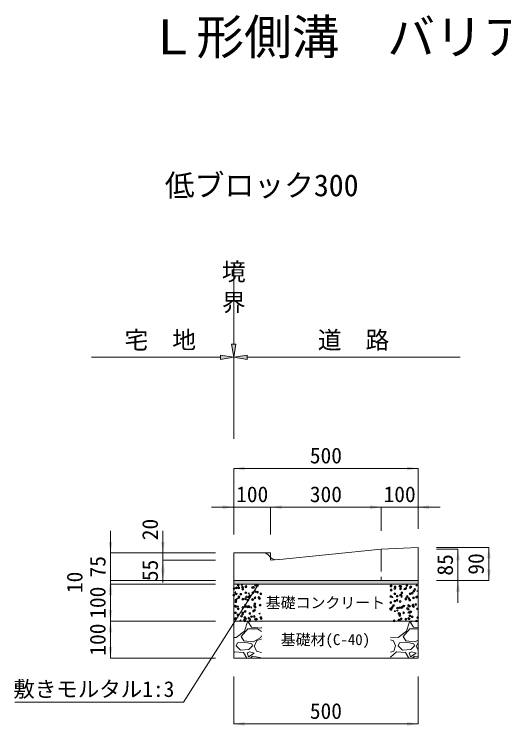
# Model space of a CAD drawing. Units: millimetres at full size; some dimension numbers follow another scale. Extents: x -3213 to 7287, y 2125 to 9550.
# Drawn here: x 2216 to 3544, y 3910 to 5839 of the extents above; entities that cross this region are included whole.
import ezdxf
from ezdxf.enums import TextEntityAlignment as Align

# ---------------------------------------------------------------- set-up
doc = ezdxf.new("R2010")
doc.units = ezdxf.units.MM
doc.header["$LTSCALE"] = 10
doc.header["$PDMODE"] = 32
doc.header["$PDSIZE"] = 5
doc.linetypes.add('DASHED', pattern=[7.5, 6, -1.5])
doc.layers.add('ハッチング_モルタル', color=30, linetype='Continuous')
doc.layers.add('文字', color=41, linetype='Continuous')
for name, color, linetype, lineweight in [('ハッチング_基礎', 150, 'Continuous', 5), ('図枠', 7, 'Continuous', 5), ('寸法線', 7, 'Continuous', 13), ('引出線', 4, 'Continuous', 13), ('本体', 2, 'Continuous', 13), ('舗装・基礎', 3, 'Continuous', 13), ('補助線', 8, 'DASHED', 13)]:
    doc.layers.add(name, color=color, linetype=linetype, lineweight=lineweight)
doc.styles.add('ＭＳ ゴシック', font='')
doc.styles.get('ＭＳ ゴシック').set_extended_font_data('MS Gothic')

# ---------------------------------------------------------------- blocks, each defined once
blk = doc.blocks.new('filled_arrow')
at = {"color": 0, "linetype": 'Continuous', "lineweight": -2}
blk.add_solid([(7.5, 1.25), (0, 0), (7.5, -1.25)], dxfattribs=at)

msp = doc.modelspace()

# ---------------------------------------------------------------- hatches: boundary and pattern name
at = {"layer": 'ハッチング_モルタル'}
msp.add_hatch(color=256, dxfattribs=at).paths.add_polyline_path([(3311.87, 4293.32), (3311.87, 4303.32), (2811.87, 4303.32), (2811.87, 4293.32)])
at = {"layer": '寸法線'}
for points in [[(2805.87, 4944.51), (2817.87, 4944.51), (2811.87, 4908.51)], [(2775.87, 4914.51), (2775.87, 4902.51), (2811.87, 4908.51)], [(2847.87, 4914.51), (2847.87, 4902.51), (2811.87, 4908.51)]]:
    msp.add_hatch(color=256, dxfattribs=at).paths.add_polyline_path(points)

# ---------------------------------------------------------------- linework, layer by layer
at = {"layer": 'ハッチング_基礎'}
for p, q in [((2831.56, 4291.46), (2834.09, 4289.76)), ((2831.57, 4291.47), (2835.13, 4292.83)), ((2834.09, 4289.76), (2835.12, 4292.83)), ((3269.79, 4292.62), (3270.38, 4293.32)), ((3269.79, 4292.62), (3272.83, 4292.35)), ((3272.81, 4292.35), (3272.63, 4293.32)), ((3276.23, 4281.56), (3280.19, 4285.69)), ((3280.74, 4280.86), (3280.18, 4285.68)), ((3306.23, 4289.43), (3308.68, 4292.35)), ((3306.23, 4289.43), (3309.26, 4289.16)), ((3309.24, 4289.16), (3308.66, 4292.34)), ((2814.46, 4270.39), (2816.91, 4273.31)), ((2814.46, 4270.39), (2817.5, 4270.12)), ((2817.48, 4270.12), (2816.89, 4273.3)), ((2850.9, 4267.2), (2853.35, 4270.12)), ((2850.9, 4267.2), (2853.93, 4266.93)), ((2853.91, 4266.93), (2853.33, 4270.12)), ((2861.89, 4271.02), (2865.45, 4272.38)), ((2861.89, 4271.01), (2864.41, 4269.3)), ((2864.41, 4269.3), (2865.44, 4272.37)), ((3236.87, 4279.98), (3238.85, 4280.74)), ((3236.87, 4278.3), (3237.82, 4277.66)), ((3237.82, 4277.66), (3238.85, 4280.73)), ((3276.23, 4281.57), (3280.75, 4280.87)), ((3308.3, 4275.31), (3311.86, 4276.67)), ((3308.3, 4275.3), (3310.82, 4273.59)), ((3310.82, 4273.59), (3311.85, 4276.66)), ((2819.2, 4254.62), (2821.73, 4252.92)), ((2819.21, 4254.63), (2822.76, 4256)), ((2821.73, 4252.92), (2822.76, 4255.99)), ((2843.32, 4258.27), (2847.84, 4257.57)), ((2843.33, 4258.27), (2847.28, 4262.39)), ((2847.84, 4257.57), (2847.28, 4262.39)), ((3240.4, 4257.59), (3242.85, 4260.51)), ((3240.4, 4257.59), (3243.44, 4257.33)), ((3243.42, 4257.32), (3242.83, 4260.51)), ((3265.61, 4258.91), (3268.14, 4257.21)), ((3265.62, 4258.92), (3269.17, 4260.29)), ((3268.14, 4257.21), (3269.17, 4260.28)), ((3276.84, 4254.41), (3279.29, 4257.33)), ((3276.84, 4254.41), (3279.88, 4254.14)), ((3279.86, 4254.14), (3279.27, 4257.32)), ((2821.51, 4232.18), (2823.96, 4235.1)), ((2821.51, 4232.18), (2824.55, 4231.91)), ((2824.53, 4231.91), (2823.94, 4235.09)), ((2849.53, 4234.18), (2853.09, 4235.54)), ((2849.53, 4234.17), (2852.05, 4232.46)), ((2852.05, 4232.46), (2853.08, 4235.53)), ((2857.95, 4228.99), (2860.4, 4231.91)), ((2857.95, 4228.99), (2860.98, 4228.72)), ((2860.96, 4228.72), (2860.38, 4231.9)), ((3282.97, 4223.67), (3286.92, 4227.79)), ((3287.48, 4222.97), (3286.92, 4227.79)), ((3295.94, 4238.47), (3299.5, 4239.83)), ((3295.94, 4238.46), (3298.46, 4236.75)), ((3298.46, 4236.75), (3299.49, 4239.82)), ((2879.85, 4213.73), (2883.41, 4215.09)), ((2879.85, 4213.72), (2882.38, 4212.01)), ((2882.38, 4212.01), (2883.41, 4215.08)), ((3247.45, 4219.38), (3249.9, 4222.3)), ((3247.45, 4219.38), (3250.49, 4219.12)), ((3250.47, 4219.11), (3249.88, 4222.3)), ((3253.25, 4222.07), (3255.78, 4220.37)), ((3253.26, 4222.08), (3256.81, 4223.45)), ((3255.78, 4220.37), (3256.81, 4223.44)), ((3282.96, 4223.67), (3287.48, 4222.97)), ((3283.89, 4216.2), (3286.34, 4219.11)), ((3283.89, 4216.2), (3286.92, 4215.93)), ((3286.9, 4215.93), (3286.32, 4219.11)), ((2828.56, 4193.97), (2831.01, 4196.88)), ((2828.56, 4193.97), (2831.59, 4193.7)), ((2831.58, 4193.7), (2830.99, 4196.88)), ((2837.17, 4197.34), (2840.73, 4198.71)), ((2837.17, 4197.33), (2839.69, 4195.63)), ((2839.69, 4195.63), (2840.72, 4198.7)), ((2840.92, 4166.06), (2849.05, 4191.46)), ((2849.05, 4191.46), (2847.91, 4193.32)), ((2850.06, 4200.37), (2854.02, 4204.5)), ((2850.06, 4200.38), (2854.58, 4199.68)), ((2855.99, 4193.32), (2852.1, 4189.43)), ((2852.1, 4189.43), (2860.23, 4177.23)), ((2854.58, 4199.67), (2854.01, 4204.5)), ((2867.13, 4193.32), (2867.44, 4193.7)), ((2867.49, 4193.32), (2867.42, 4193.69)), ((2886.87, 4192.78), (2886.25, 4193.32)), ((3280.52, 4166.06), (3288.65, 4191.46)), ((3283.58, 4201.63), (3287.14, 4203)), ((3283.58, 4201.62), (3286.1, 4199.92)), ((3286.1, 4199.92), (3287.13, 4202.99)), ((3288.65, 4191.46), (3287.51, 4193.32)), ((3295.59, 4193.32), (3291.7, 4189.43)), ((3291.7, 4189.43), (3299.83, 4177.23)), ((2831.78, 4151.83), (2850.07, 4172.15)), ((2850.07, 4172.15), (2876.48, 4172.15)), ((2860.23, 4177.23), (2885.63, 4174.19)), ((2876.48, 4172.15), (2886.87, 4164.96)), ((2885.63, 4174.19), (2886.87, 4176.43)), ((3271.38, 4151.83), (3289.67, 4172.15)), ((3289.67, 4172.15), (3311.87, 4172.15)), ((3299.83, 4177.23), (3311.87, 4175.79)), ((2811.87, 4149.1), (2818.57, 4148.79)), ((2818.57, 4148.79), (2840.92, 4166.06)), ((2838.89, 4139.64), (2831.78, 4151.83)), ((2885.63, 4148.79), (2864.29, 4137.61)), ((2886.87, 4153.15), (2885.63, 4148.79)), ((3236.87, 4149.8), (3258.17, 4148.79)), ((3258.17, 4148.79), (3280.52, 4166.06)), ((3278.49, 4139.64), (3271.38, 4151.83)), ((2818.57, 4126.43), (2821.62, 4134.56)), ((2840.92, 4136.59), (2821.62, 4134.56)), ((2864.29, 4137.61), (2838.89, 4139.64)), ((2861.24, 4131.51), (2840.92, 4136.59)), ((2862.26, 4126.43), (2861.24, 4131.51)), ((2868.35, 4126.43), (2874.45, 4140.66)), ((2874.45, 4140.66), (2886.87, 4144.54)), ((3236.87, 4142.67), (3244.96, 4139.64)), ((3244.96, 4139.64), (3251.06, 4126.43)), ((3258.17, 4126.43), (3261.22, 4134.56)), ((3280.52, 4136.59), (3261.22, 4134.56)), ((3303.89, 4137.61), (3278.49, 4139.64)), ((3300.84, 4131.51), (3280.52, 4136.59)), ((3301.86, 4126.43), (3300.84, 4131.51)), ((3311.87, 4141.79), (3303.89, 4137.61)), ((3307.95, 4126.43), (3311.87, 4135.58)), ((2813.49, 4110.18), (2811.87, 4108.7)), ((2837.87, 4108.15), (2813.49, 4110.18)), ((2829.75, 4114.24), (2818.57, 4126.43)), ((2853.11, 4116.27), (2829.75, 4114.24)), ((2855.15, 4110.18), (2848.03, 4107.13)), ((2862.26, 4126.43), (2853.11, 4116.27)), ((2867.34, 4106.11), (2855.15, 4110.18)), ((2867.34, 4126.43), (2873.43, 4112.21)), ((2873.43, 4112.21), (2886.87, 4108.26)), ((3236.87, 4109.53), (3245.98, 4112.21)), ((3253.09, 4110.18), (3236.87, 4095.37)), ((3245.98, 4112.21), (3251.06, 4126.43)), ((3277.47, 4108.15), (3253.09, 4110.18)), ((3269.35, 4114.24), (3258.17, 4126.43)), ((3292.71, 4116.27), (3269.35, 4114.24)), ((3294.75, 4110.18), (3287.63, 4107.13)), ((3301.86, 4126.43), (3292.71, 4116.27)), ((3306.94, 4106.11), (3294.75, 4110.18)), ((3306.94, 4126.43), (3311.87, 4114.92)), ((2846.93, 4093.32), (2837.87, 4108.15)), ((2848.03, 4107.13), (2852.1, 4096.97)), ((2852.1, 4096.97), (2867.34, 4106.11)), ((2862.26, 4097.99), (2857.59, 4093.32)), ((2882.58, 4094.94), (2862.26, 4097.99)), ((2884.42, 4093.32), (2882.58, 4094.94)), ((3286.53, 4093.32), (3277.47, 4108.15)), ((3287.63, 4107.13), (3291.7, 4096.97)), ((3291.7, 4096.97), (3306.94, 4106.11)), ((3301.86, 4097.99), (3297.19, 4093.32)), ((3311.87, 4096.48), (3301.86, 4097.99))]:
    msp.add_line(p, q, dxfattribs=at)
for p in [(2812.59, 4281.94), (2818.99, 4283.87), (2824.04, 4291.07), (2825.31, 4283.62), (2835.8, 4285.52), (2836.21, 4279.92), (2844.55, 4286.15), (2845.07, 4287.45), (2862.92, 4284.38), (2865.83, 4285), (2870.73, 4290.7), (2876.63, 4290.37), (3238.27, 4288.43), (3238.72, 4289.35), (3248.98, 4281.61), (3249.53, 4286.11), (3262.25, 4287.78), (3264.53, 4280.61), (3265.39, 4287.28), (3276.1, 4280.46), (3281.49, 4290.32), (3290.92, 4284.42), (3292.51, 4286.14), (2811.95, 4263.58), (2818.37, 4266.96), (2831.18, 4266.11), (2844.46, 4270.54), (2855.61, 4262.14), (2863.27, 4270.34), (2870.11, 4273.79), (2875.98, 4272.01), (2885.23, 4267.22), (3238.25, 4260.45), (3238.87, 4277.36), (3248.89, 4267.75), (3255.28, 4261.46), (3263.91, 4263.7), (3266.25, 4264.12), (3268.13, 4270.28), (3282.4, 4260.32), (3290.3, 4267.51), (3295.88, 4269.21), (3300.21, 4274.5), (3303.22, 4279.32), (2817.76, 4250.05), (2817.82, 4246.08), (2825.91, 4259.56), (2825.98, 4257.05), (2836.62, 4252.74), (2843.84, 4253.63), (2849.9, 4250.3), (2853.03, 4258.42), (2862.62, 4251.98), (2863.74, 4251.6), (2869.5, 4256.88), (2880.15, 4257.27), (2881.86, 4254.51), (3237.64, 4243.54), (3248.8, 4247.88), (3254.76, 4250.24), (3263.3, 4246.79), (3278.42, 4252.97), (3286.84, 4254.47), (3289.68, 4250.6), (3299.56, 4256.14), (3308.05, 4258.05), (3309.52, 4259.17), (2815.8, 4233.74), (2817.14, 4233.14), (2823.89, 4226.74), (2836.54, 4230.27), (2842.92, 4232.6), (2843.22, 4236.72), (2849.26, 4231.94), (2853.51, 4231.83), (2868.26, 4223.06), (2868.5, 4234.47), (2868.88, 4239.97), (2870.04, 4231.45), (2883.14, 4236.91), (3237.02, 4226.62), (3238.57, 4225.02), (3241.4, 4230.21), (3245.39, 4235.5), (3256.1, 4228.68), (3262.68, 4229.88), (3268.2, 4230.1), (3272.51, 4234.36), (3273.48, 4234.43), (3283.22, 4227.53), (3286.2, 4236.11), (3289.06, 4233.69), (3297.83, 4235.19), (3299.63, 4233.21), (3305.44, 4238.64), (3310.34, 4226.39), (2816.52, 4216.23), (2823.18, 4210.23), (2833.03, 4206.64), (2835.89, 4211.9), (2836.06, 4215.59), (2841.98, 4202.89), (2842.6, 4219.8), (2855.13, 4214.44), (2860.15, 4205.49), (2865.68, 4220.67), (2867.64, 4206.15), (2885.08, 4202.9), (3260.12, 4214.4), (3262.06, 4212.97), (3262.4, 4208.54), (3272.83, 4216.07), (3288.45, 4216.77), (3289.52, 4207.39), (3292.07, 4218.6), (3295.73, 4204.88), (3310.79, 4202.79), (2815.9, 4199.32), (2816.62, 4200.96), (2841.77, 4194.4), (2843.74, 4199.81), (2855.46, 4197.81), (2870.86, 4198.67), (2873.85, 4198.63), (2886.57, 4200.3), (3246.75, 4194.36), (3259.47, 4196.03), (3261.44, 4196.05), (3266.1, 4199.79), (3278.71, 4198.57), (3287.83, 4199.86), (3307.9, 4193.72)]:
    msp.add_point(p, dxfattribs=at)
at = {"layer": '寸法線'}
for p, q in [((2811.87, 4944.51), (2811.87, 5164.98)), ((2775.87, 4908.51), (2425.87, 4908.51)), ((2811.87, 4687.32), (2811.87, 4908.51)), ((3425.87, 4908.51), (2847.87, 4908.51)), ((3311.87, 4607.32), (2811.87, 4607.32)), ((2811.87, 4428.32), (2811.87, 4607.32)), ((3311.87, 4443.32), (3311.87, 4607.32)), ((2971.87, 4502.32), (2751.87, 4502.32)), ((2811.87, 4428.32), (2811.87, 4502.32)), ((3211.87, 4502.32), (2911.87, 4502.32)), ((2911.87, 4428.32), (2911.87, 4502.32)), ((2911.87, 4428.32), (2911.87, 4502.32)), ((3151.87, 4502.32), (3371.87, 4502.32)), ((3211.87, 4438.32), (3211.87, 4502.32)), ((3211.87, 4438.32), (3211.87, 4502.32)), ((3311.87, 4443.32), (3311.87, 4502.32)), ((2477.51, 4243.32), (2477.51, 4438.32)), ((2619.69, 4298.32), (2619.69, 4438.32)), ((3361.87, 4393.32), (3504.06, 4393.32)), ((3361.87, 4388.32), (3420.2, 4388.32)), ((3420.2, 4243.32), (3420.2, 4388.32)), ((3504.06, 4393.32), (3504.06, 4303.32)), ((2761.87, 4378.32), (2477.51, 4378.32)), ((2761.87, 4378.32), (2619.69, 4378.32)), ((2619.69, 4298.32), (2619.69, 4363.32)), ((2761.87, 4358.32), (2619.69, 4358.32)), ((2761.87, 4358.32), (2619.69, 4358.32)), ((2477.51, 4333.32), (2477.51, 4263.32)), ((2761.87, 4303.32), (2477.51, 4303.32)), ((2761.87, 4303.32), (2477.51, 4303.32)), ((2761.87, 4303.32), (2619.69, 4303.32)), ((3361.87, 4303.32), (3504.06, 4303.32)), ((3361.87, 4303.32), (3420.2, 4303.32)), ((2761.87, 4293.32), (2477.51, 4293.32)), ((2477.51, 4293.32), (2477.51, 4133.32)), ((2761.87, 4293.32), (2477.51, 4293.32)), ((2477.51, 4253.32), (2477.51, 4093.32)), ((2761.87, 4193.32), (2477.51, 4193.32)), ((2761.87, 4193.32), (2477.51, 4193.32)), ((2761.87, 4093.32), (2477.51, 4093.32)), ((2811.87, 4043.32), (2811.87, 3914.74)), ((3311.87, 4043.32), (3311.87, 3914.74)), ((2811.87, 3914.74), (3311.87, 3914.74))]:
    msp.add_line(p, q, dxfattribs=at)
for points in [[(2805.87, 4944.51), (2817.87, 4944.51), (2811.87, 4908.51)], [(2775.87, 4914.51), (2775.87, 4902.51), (2811.87, 4908.51)], [(2847.87, 4914.51), (2847.87, 4902.51), (2811.87, 4908.51)]]:
    msp.add_lwpolyline(points, close=True, dxfattribs=at)
at = {"layer": '引出線'}
msp.add_lwpolyline([(2878.54, 4293.32), (2675.7, 3973.81), (2218.29, 3973.81)], dxfattribs=at)
at = {"layer": '本体'}
for p, q in [((2927.61, 4359.9), (3211.87, 4388.32)), ((3211.87, 4388.32), (3311.87, 4393.32)), ((3311.87, 4393.32), (3311.87, 4303.32)), ((2891.87, 4378.32), (2811.87, 4378.32)), ((2811.87, 4378.32), (2811.87, 4303.32)), ((2811.87, 4303.32), (3311.87, 4303.32))]:
    msp.add_line(p, q, dxfattribs=at)
for centre, start, end in [((2891.87, 4358.32), 32.4702, 90), ((2925.62, 4379.8), 212.4702, 275.71059)]:
    msp.add_arc(centre, 20, start, end, dxfattribs=at)
at = {"layer": '舗装・基礎'}
for points in [[(2811.87, 4303.32), (3311.87, 4303.32), (3311.87, 4293.32), (2811.87, 4293.32)], [(2811.87, 4293.32), (3311.87, 4293.32), (3311.87, 4193.32), (2811.87, 4193.32)], [(2811.87, 4193.32), (3311.87, 4193.32), (3311.87, 4093.32), (2811.87, 4093.32)]]:
    msp.add_lwpolyline(points, close=True, dxfattribs=at)
at = {"layer": '補助線'}
for p, q in [((3211.87, 4388.32), (3211.87, 4303.32)), ((2891.87, 4378.32), (2911.87, 4378.32)), ((2911.87, 4378.32), (2911.87, 4358.32)), ((2933.86, 4360.52), (2911.87, 4358.32))]:
    msp.add_line(p, q, dxfattribs=at)

# ---------------------------------------------------------------- block references
at = {"layer": '寸法線', "xscale": 4, "yscale": 4}
for p in [(2811.87, 4607.32), (2911.87, 4502.32), (2911.87, 4502.32), (3311.87, 4502.32), (2811.87, 3914.74)]:
    msp.add_blockref('filled_arrow', p, dxfattribs=at)
for p, rotation in [((3311.87, 4607.32), 180), ((2811.87, 4502.32), 180), ((3211.87, 4502.32), 180), ((3211.87, 4502.32), 180), ((2477.51, 4378.32), 90), ((2619.69, 4378.32), 90), ((3420.2, 4388.32), 270), ((3504.06, 4393.32), 270), ((2619.69, 4358.32), 270), ((2619.69, 4358.32), 270), ((2619.69, 4303.32), 90), ((3504.06, 4303.32), 90), ((2477.51, 4303.32), 270), ((3420.2, 4303.32), 270), ((2477.51, 4293.32), 270), ((2477.51, 4193.32), 90), ((2477.51, 4193.32), 270), ((2477.51, 4093.32), 90), ((3311.87, 3914.74), 180)]:
    msp.add_blockref('filled_arrow', p, dxfattribs=dict(at, rotation=rotation))
at = {"layer": '引出線', "xscale": 0.133, "yscale": 0.133, "rotation": 237.6}
msp.add_blockref('filled_arrow', (2878.54, 4293.32), dxfattribs=at)

# ---------------------------------------------------------------- texts
at = {"layer": '図枠', "style": 'ＭＳ ゴシック'}
msp.add_text('\u3000Ｌ形側溝\u3000バリアフリータイプ', height=94.94, dxfattribs=at).set_placement((2451.29, 5777.1), align=Align.MIDDLE_LEFT)
at = {"layer": '寸法線', "style": 'ＭＳ ゴシック'}
for s, p in [('境', (2779.5, 5164.32)), ('界', (2779.5, 5080.99))]:
    msp.add_text(s, height=47.47, dxfattribs=at).set_placement(p, align=Align.TOP_LEFT)
for s, height, p in [('宅\u3000地', 47.47, (2612.38, 4955.44)), ('道\u3000路', 47.47, (3136.87, 4955.44)), ('500', 42.72, (3061.87, 4642.32)), ('100', 42.72, (2861.87, 4537.32)), ('300', 42.72, (3061.87, 4537.32)), ('100', 42.72, (3261.87, 4537.32)), ('500', 42.72, (3061.87, 3949.74))]:
    msp.add_text(s, height=height, dxfattribs=at).set_placement(p, align=Align.MIDDLE_CENTER)
for s, p in [('20', (2584.69, 4441.74)), ('75', (2442.51, 4340.82)), ('85', (3385.2, 4345.82)), ('90', (3469.06, 4348.32)), ('55', (2584.69, 4330.82)), ('10', (2380.01, 4298.32)), ('100', (2442.51, 4243.32)), ('100', (2442.51, 4143.32))]:
    msp.add_text(s, height=42.72, rotation=90, dxfattribs=at).set_placement(p, align=Align.MIDDLE_CENTER)
at = {"layer": '引出線', "style": 'ＭＳ ゴシック'}
msp.add_text('敷きモルタル1:3', height=42.72, dxfattribs=at).set_placement((2650.7, 4030.55), align=Align.TOP_RIGHT)
at = {"layer": '文字', "style": 'ＭＳ ゴシック'}
msp.add_text('低ブロック300', height=59.34, dxfattribs=at).set_placement((2887.56, 5404.46), align=Align.TOP_CENTER)
for s, p in [('基礎コンクリート', (3060.54, 4243.32)), ('基礎材(C-40)', (3060.54, 4143.32))]:
    msp.add_text(s, height=29.67, dxfattribs=at).set_placement(p, align=Align.MIDDLE_CENTER)

doc.saveas('drawing.dxf')
